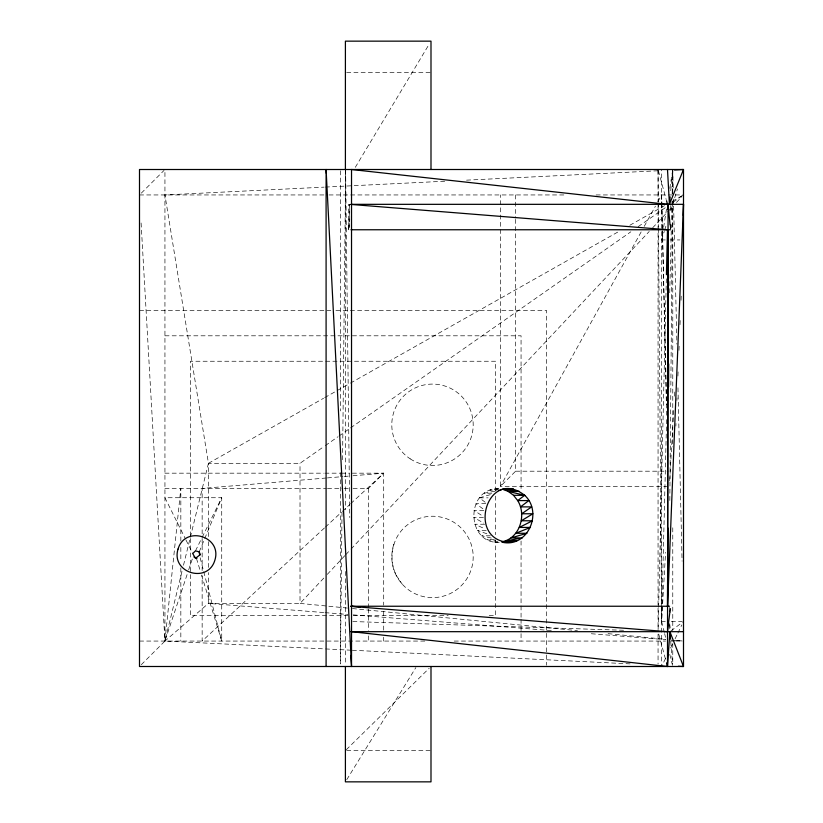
<?xml version="1.0" encoding="UTF-8"?>
<svg xmlns="http://www.w3.org/2000/svg" width="823" height="823" viewBox="0 0 823 823"><rect width="100%" height="100%" fill="white"/><g stroke="black" fill="none" stroke-linecap="round" stroke-linejoin="round"><path stroke-width="0.62" stroke-dasharray="4.12 3.09" d="M669.829 500.466L672.484 201.584M672.556 193.878L672.761 170.793L673.224 188.776M342.018 512.39L340.403 663.935L340.383 472.587M342.574 459.738L345.639 170.793L349.765 517.533M658.122 629.111L658.606 608.567M658.637 607.281L666.404 275.993M664.326 632.455L661.62 621.509L666.62 418.619M669.727 292.782L671.403 224.72M671.537 219.587L671.98 201.614M672.165 193.909L672.772 169.507L672.772 193.909M675.868 426.098L675.971 423.536M676.918 400.42L677.02 397.859M677.915 376.029L678.131 370.895M678.975 350.351L679.181 345.218M680.024 324.674L680.24 319.54M681.022 300.282L681.29 293.862M349.713 204.33L348.592 229.761L349.713 229.761L349.713 204.33L348.592 204.33L348.592 229.761L349.765 219.587M665.262 621.509L661.62 621.509L665.581 552.367M669.696 480.663L672.782 426.88M673.07 421.757L673.811 408.959M674.541 396.151L674.839 391.028M670.138 612.621L670.467 607.518M670.735 190.648L672.648 170.752M669.788 612.6L670.406 607.518M665.262 239.935L661.62 239.935L663.41 228.619M663.605 227.364L666.599 208.497M669.778 188.374L672.566 170.762M393.826 544.24A40.697 40.697 0 0 0 437.332 597.344A40.697 40.697 0 0 0 467.073 535.475A40.697 40.697 0 0 0 398.425 534.662C390.73 546.884 389.896 562.654 396.367 575.575M181.976 571.45L164.939 641.066L139.499 666.496M183.498 565.236L208.445 463.308L164.939 194.948L324.097 187.14M661.62 239.935L664.254 231.438M664.634 230.224L666.517 224.154M670.673 210.791L672.185 205.935M672.556 204.721L677.463 188.94M187.078 574.639L164.939 641.066L351.051 650.191M188.693 569.804L193.127 556.523M199.207 551.852L221.726 497.73L164.939 497.73L185.36 538.767M665.55 658.421L661.62 666.496L661.62 169.507M670.591 648.04L672.844 643.421M675.086 638.813L677.329 634.194M677.895 633.041L681.814 624.966M195.473 550.854L201.614 538.417M202.17 537.296L221.726 497.73L221.726 641.066L200.925 573.034M641.148 231.952L500.353 486.465L666.959 486.465M644.244 226.346L655.417 206.162M657.896 201.676L661.62 194.948L661.836 203.939L661.62 194.948M355.31 167.316L429.02 44.442M498.481 488.718C465.293 488.183 465.921 543.89 499.222 542.398M346.75 779.669L415.852 667.587M323.768 578.116L300.014 603.403L208.445 603.403L164.939 641.066L140.959 220.585M327.287 574.361L344.868 555.628M345.753 554.692L350.145 550.011M351.03 549.075L649.203 231.479M652.721 227.734L666.795 212.746M667.669 211.809L672.947 206.192M676.465 202.437L681.742 196.82M141.319 193.127L164.024 170.423M353.077 488.43L368.437 488.43L383.703 473.174L383.703 605.172M515.61 219.36L515.61 471.198L500.353 486.465L500.353 194.948M346.318 749.691L429.174 668.286M324.437 527.975L202.149 641.066L202.149 575.647M325.383 527.101L341.37 512.317M342.306 511.443L349.837 504.489M350.773 503.614L383.703 473.174L350.444 473.174M670.879 630.953L682.534 622.229M208.445 536.565L208.445 463.308L300.014 463.308L324.241 446.344M325.301 445.613L337.944 436.766M338.994 436.025L349.528 428.66M350.588 427.919L630.83 231.808M638.195 226.644L666.651 206.748M672.967 202.324L682.452 195.689M208.445 463.308L323.573 398.27M324.694 397.632L349.281 383.744M350.403 383.117L618.67 231.572M629.852 225.255L664.5 205.678M672.329 201.265L682.38 195.576M485.148 502.225L479.418 497.843L491.64 494.273M494.962 491.208L484.15 493.203L492.833 493.203M326.165 478.009L202.149 488.43L202.149 537.172M327.441 477.906L342.79 476.61M344.065 476.507L351.74 475.859M353.016 475.756L383.703 473.174M498.481 489.407L489.808 490.096L497.246 490.096M325.383 187.078L446.035 181.163M466.579 180.155L657.834 170.773M346.678 72.414L430.995 72.414M139.499 194.948L324.097 194.948M328.994 194.948L566.903 194.948M596.109 194.948L683.501 194.948M670.128 239.935L679.849 239.935M139.499 310.374L330.805 310.374M335.938 310.374L546.503 310.374L546.503 665.21M164.939 335.805L521.062 335.805L521.062 489.716M515.61 471.198L668.235 471.198M164.939 473.174L323.573 473.174M324.848 473.174L340.208 473.174M341.483 473.174L349.158 473.174M164.939 488.43L326.227 488.43M327.482 488.43L342.852 488.43M344.117 488.43L351.812 488.43M479.418 497.843L488.09 497.843M485.827 503.686L475.91 503.686L483.008 508.861M483.801 510.342L473.894 510.342L483.564 516.649M483.399 517.348L473.482 517.348L483.811 523.089M484.634 524.23L474.727 524.23L485.189 528.952M486.198 530.526L477.525 530.526L489.304 534.59M490.364 535.804L481.692 535.804L493.409 538.581M494.376 539.703L486.938 539.703L495.508 540.824M497.874 541.945L492.915 541.945L497.905 542.079M348.129 615.625L190.37 615.625L190.37 574.516M353.262 615.625L448.175 615.625M489.212 615.625L495.631 615.625L495.631 539.826M671.342 621.509L682.288 621.509M139.499 641.066L425.501 641.066M454.214 641.066L665.529 641.066M670.663 641.066L674.521 641.066M675.796 641.066L683.501 641.066M346.678 750.586L430.995 750.586M498.491 488.78L496.002 488.718L498.522 488.893M352.81 621.55L626.385 630.356M352.337 650.252L630.871 663.914M323.686 612.538L208.445 603.403L208.445 572.561M324.972 612.641L348.016 614.472M353.139 614.874L551.616 630.603M591.305 633.751L665.57 639.636M670.694 640.047L682.226 640.963L674.551 640.181M347.316 608.053L300.014 603.403L300.014 463.308M352.429 608.557L577.407 630.644M608.084 633.659L665.601 639.306M396.172 575.308L402.169 584.083M185.926 539.909L192.736 553.591M196.471 558.457L200.555 571.82M658.39 170.711L666.188 199.526M658.719 634.08L665.54 659.295M200.143 557.768L221.726 641.066M664.634 633.669L665.54 637.311M669.757 654.336L672.772 666.496M669.665 623.567L670.426 630.521M670.045 224.679L670.416 228.496M670.724 641.631L672.566 664.017M670.313 224.679L670.488 228.496L670.539 224.679M669.49 607.518L669.716 612.621M669.696 624.719L669.871 630.521M673.471 199.043L676.918 344.148M677.957 387.808L682.072 561.152M662.484 230.924L666.64 404.391M662.433 230.903L666.63 415.831M658.061 169.507L658.318 201.614M658.328 202.9L658.523 227.292M658.523 228.578L661.62 621.509M672.772 201.614L672.772 446.899M672.772 527.8L672.772 630.541M672.772 643.38L672.772 663.935M670.539 205.596L670.539 209.412M658.061 170.752L658.061 201.841M658.061 204.33L658.061 631.683M658.061 634.173L658.061 664.017M521.062 541.02L521.062 617.97M521.062 619.256L521.062 641.066M515.61 194.948L515.61 218.074M495.631 491.002L495.631 361.246L190.37 361.246L190.37 537.254M495.631 496.146L495.631 534.683M383.703 611.582L383.703 630.809M383.703 637.218L383.703 641.066M368.437 488.43L368.437 607.713M368.437 608.999L368.437 630.799M368.437 635.932L368.437 641.066M345.66 169.507L345.66 509.828M345.66 571.471L345.66 663.955M340.383 170.793L340.383 410.944M208.445 541.709L208.445 567.417M202.149 538.458L202.149 570.524M190.37 538.54L190.37 573.23M180.834 541.02L180.834 488.43L164.939 641.066L164.939 169.507M180.834 547.429L180.834 561.543M180.834 567.952L180.834 641.066M662.453 229.638L661.867 205.225L662.402 229.617M410.224 458.853A40.697 40.697 0 0 0 473.132 427.034A40.697 40.697 0 0 0 414.134 388.466A40.697 40.697 0 0 0 410.224 458.853"/><path stroke-width="1.23" d="M351.524 631.683L667.494 666.496L668.081 204.33L670.045 224.679M350.989 204.33L683.501 204.33L667.576 606.242L668.07 229.761L350.989 204.433M667.494 606.242L667.865 527.965M668.564 386.913L668.688 363.91M683.327 215.461L683.501 204.33M666.435 274.707L667.494 229.761L668.307 386.913M667.957 209.412L668.081 204.33M678.368 666.249L683.501 666.496L683.501 169.507L139.499 169.507L139.499 666.496L683.501 666.496L669.901 631.683L667.494 666.496L666.517 662.896M674.521 169.95L683.501 169.507L669.428 204.33L670.138 196.862M669.788 612.6L667.494 631.683L350.763 606.345M195.473 558.323L200.339 554.589L199.207 551.852L195.473 550.854L192.736 553.591L195.473 558.323L196.954 558.261L193.961 557.006M502.935 542.398C528.448 547.388 542.902 511.813 524.683 495.312L517.698 500.59C526.905 515.198 519.642 538.695 501.691 541.853M513.531 495.312L524.683 495.312C486.784 465.859 465.458 541.596 510.373 542.398L502.894 542.203L516.556 541.02L505.404 541.02L522.214 537.913L511.062 537.913L526.957 533.273L515.805 533.273L530.465 527.43L519.313 527.43L532.481 520.774L521.329 520.774L532.893 513.768L521.741 513.768L531.648 506.886L520.496 506.886L528.85 500.59L517.698 500.59L513.531 495.312L508.285 491.413L502.297 489.16M498.563 490.539L500.96 490.096M504.674 488.913L507.153 488.718L504.674 488.718M350.989 229.761L670.539 229.761M503.542 489.16L513.449 489.16L503.481 488.903M350.773 606.242L669.562 606.242M350.773 631.683L683.501 631.683M351.524 606.242L360.484 606.962M503.522 489.325L519.436 491.413L508.285 491.413L524.683 495.312M501.629 541.627L504.067 541.945M666.517 200.73L667.494 204.33L351.524 169.507L351.524 666.496L326.093 169.507L326.093 666.496M199.207 551.852L199.66 555.36M669.901 631.683L670.519 639.142M667.494 169.507L669.428 204.33M326.093 169.507L326.289 173.355M351.01 655.314L351.524 666.496M430.995 169.507L430.995 41.15L345.403 41.15L345.403 169.507M430.995 666.496L430.995 781.85L345.403 781.85L345.403 666.496M178.046 549.054C170.618 572.901 207.952 584.114 214.896 560.124C222.323 536.277 184.99 525.064 178.046 549.054"/></g></svg>
